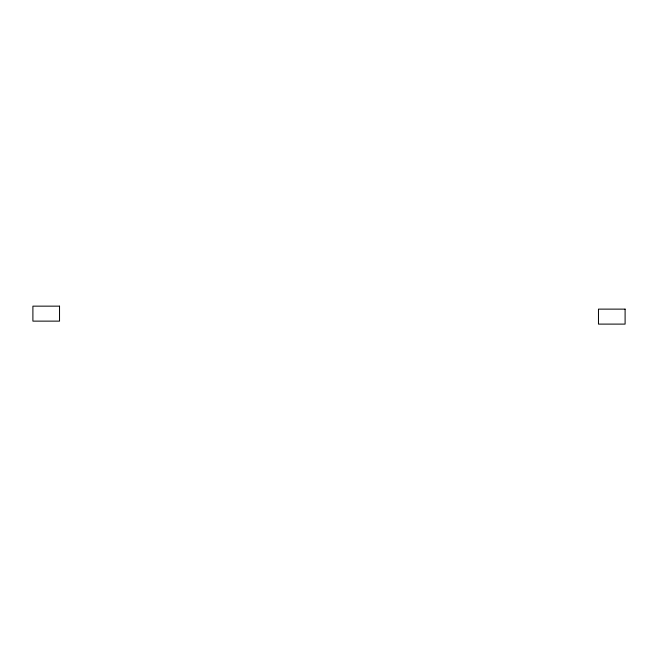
<?xml version="1.0" encoding="UTF-8"?>
<svg xmlns="http://www.w3.org/2000/svg" width="658" height="658" viewBox="0 0 658 658"><rect width="100%" height="100%" fill="white"/><g stroke="black" fill="none" stroke-linecap="round" stroke-linejoin="round"><path stroke-width="0.99" d="M59.533 306.151L32.9 306.151L32.9 321.129L59.533 321.129L59.533 306.151M625.1 309.128L598.467 309.128L598.467 324.106L625.1 324.106L625.1 309.128"/></g></svg>
